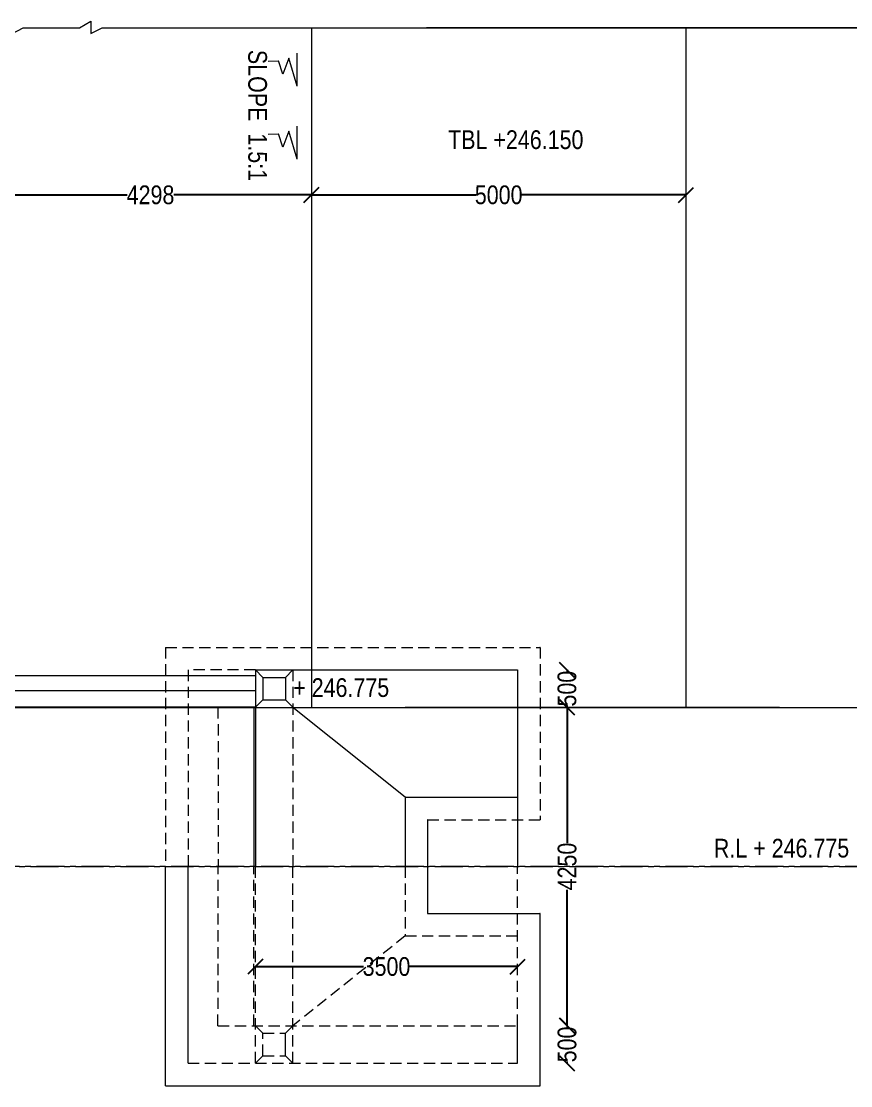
# Model space of a CAD drawing. Header units: millimetres. Extents: x 558951 to 630610, y 36244 to 87601.
# Drawn here: x 588208 to 599285, y 60276 to 74486 of the extents above; entities that cross this region are included whole.
import ezdxf

# ---------------------------------------------------------------- set-up
doc = ezdxf.new("R2010")
doc.units = ezdxf.units.MM
doc.header["$LTSCALE"] = 300
doc.header["$MEASUREMENT"] = 0
doc.linetypes.add('CENTER', pattern=[2, 1.25, -0.25, 0.25, -0.25])
doc.linetypes.add('DASHED', pattern=[0.75, 0.5, -0.25])
doc.layers.add('MAIN', color=7, linetype='Continuous')
doc.styles.add('ARIAL NARROW', font='ARIALN.TTF', dxfattribs={"height": 250})
doc.dimstyles.get("Standard").update_dxf_attribs({"dimtxt": 200, "dimasz": 200, "dimexe": 0.18, "dimexo": 0.0625, "dimgap": 0.09, "dimtad": 0, "dimdec": 0, "dimzin": 0, "dimdsep": 46, "dimtxsty": 'ARIAL NARROW', "dimcen": 0.0851, "dimdle": 0.1, "dimse1": 1, "dimse2": 1, "dimadec": 0, "dimazin": 0, "dimtfac": 1, "dimtdec": 0, "dimtofl": 0, "dimtmove": 0, "dimatfit": 3, "dimfxl": 1, "dimtolj": 1, "dimtzin": 0, "dimarcsym": 0})
doc.dimstyles.new('STANDARD$0', dxfattribs={"dimscale": 88.888889, "dimtxt": 0.02, "dimasz": 0.02, "dimexe": 0.05, "dimexo": 0.1, "dimgap": 0.002, "dimtad": 2, "dimdec": 0, "dimzin": 1, "dimdsep": 46, "dimtxsty": 'Standard', "dimcen": 0.09, "dimadec": 0, "dimazin": 0, "dimtfac": 1, "dimtdec": 4, "dimtofl": 0, "dimtmove": 0, "dimatfit": 3, "dimfxl": 1, "dimtolj": 1, "dimtzin": 1, "dimarcsym": 0})

# ---------------------------------------------------------------- blocks, each defined once
blk = doc.blocks.new('_Oblique')
at = {"color": 0, "linetype": 'ByBlock', "lineweight": -2}
blk.add_line((-0.5, -0.5), (0.5, 0.5), dxfattribs=at)
blk = doc.blocks.new('*D8')
at = {"layer": 'Defpoints', "color": 0, "linetype": 'ByBlock', "lineweight": 9, "transparency": 16777216}
for p in [(591335, 63200), (594835, 63200), (591335, 61866)]:
    blk.add_point(p, dxfattribs=at)
at = {"layer": 'MAIN', "color": 0, "linetype": 'ByBlock', "lineweight": -2, "transparency": 16777216}
for p, q in [((591335, 61866), (592779, 61866)), ((594835, 61866), (593391, 61866))]:
    blk.add_line(p, q, dxfattribs=at)
at = {"layer": 'MAIN', "color": 0, "linetype": 'ByBlock', "lineweight": -2, "transparency": 16777216, "xscale": 200, "yscale": 200, "zscale": 200, "rotation": 180}
blk.add_blockref('_Oblique', (591335, 61866), dxfattribs=at)
at = {"layer": 'MAIN', "color": 0, "linetype": 'ByBlock', "lineweight": -2, "transparency": 16777216, "xscale": 200, "yscale": 200, "zscale": 200}
blk.add_blockref('_Oblique', (594835, 61866), dxfattribs=at)
at = {"layer": 'MAIN', "color": 0, "linetype": 'ByBlock', "lineweight": 13, "transparency": 16777216, "insert": (593085, 61866), "char_height": 250, "attachment_point": 5, "style": 'ARIAL NARROW'}
blk.add_mtext('\\A1;3500', dxfattribs=at)
blk = doc.blocks.new('*D10')
at = {"layer": 'Defpoints', "color": 0, "linetype": 'ByBlock', "lineweight": 9, "transparency": 16777216}
for p in [(595855, 65327), (595498, 61077), (595855, 61077)]:
    blk.add_point(p, dxfattribs=at)
at = {"layer": 'MAIN', "color": 0, "linetype": 'ByBlock', "lineweight": -2, "transparency": 16777216}
for p, q in [((595498, 65327), (595498, 63512)), ((595498, 61077), (595498, 62892))]:
    blk.add_line(p, q, dxfattribs=at)
at = {"layer": 'MAIN', "color": 0, "linetype": 'ByBlock', "lineweight": -2, "transparency": 16777216, "xscale": 200, "yscale": 200, "zscale": 200}
for p, rotation in [((595498, 65327), 90), ((595498, 61077), 270)]:
    blk.add_blockref('_Oblique', p, dxfattribs=dict(at, rotation=rotation))
at = {"layer": 'MAIN', "color": 0, "linetype": 'ByBlock', "lineweight": 13, "transparency": 16777216, "insert": (595498, 63202), "char_height": 250, "attachment_point": 5, "rotation": 90, "style": 'ARIAL NARROW'}
blk.add_mtext('\\A1;4250', dxfattribs=at)
blk = doc.blocks.new('*D11')
at = {"layer": 'Defpoints', "color": 0, "linetype": 'ByBlock', "lineweight": 9, "transparency": 16777216}
for p in [(595855, 61077), (595497, 60577), (595854, 60577)]:
    blk.add_point(p, dxfattribs=at)
at = {"layer": 'MAIN', "color": 0, "linetype": 'ByBlock', "lineweight": -2, "transparency": 16777216}
for p, q in [((595497, 61077), (595497, 61053)), ((595497, 60577), (595497, 60601))]:
    blk.add_line(p, q, dxfattribs=at)
at = {"layer": 'MAIN', "color": 0, "linetype": 'ByBlock', "lineweight": -2, "transparency": 16777216, "xscale": 200, "yscale": 200, "zscale": 200}
for p, rotation in [((595497, 61077), 90), ((595497, 60577), 270)]:
    blk.add_blockref('_Oblique', p, dxfattribs=dict(at, rotation=rotation))
at = {"layer": 'MAIN', "color": 0, "linetype": 'ByBlock', "lineweight": 13, "transparency": 16777216, "insert": (595497, 60827), "char_height": 250, "attachment_point": 5, "rotation": 90, "style": 'ARIAL NARROW'}
blk.add_mtext('\\A1;500', dxfattribs=at)
blk = doc.blocks.new('*D9')
at = {"layer": 'Defpoints', "color": 0, "linetype": 'ByBlock', "lineweight": 9, "transparency": 16777216}
for p in [(595854, 65827), (595496, 65327), (595854, 65327)]:
    blk.add_point(p, dxfattribs=at)
at = {"layer": 'MAIN', "color": 0, "linetype": 'ByBlock', "lineweight": -2, "transparency": 16777216}
for p, q in [((595496, 65827), (595496, 65804)), ((595496, 65327), (595496, 65351))]:
    blk.add_line(p, q, dxfattribs=at)
at = {"layer": 'MAIN', "color": 0, "linetype": 'ByBlock', "lineweight": -2, "transparency": 16777216, "xscale": 200, "yscale": 200, "zscale": 200}
for p, rotation in [((595496, 65827), 90), ((595496, 65327), 270)]:
    blk.add_blockref('_Oblique', p, dxfattribs=dict(at, rotation=rotation))
at = {"layer": 'MAIN', "color": 0, "linetype": 'ByBlock', "lineweight": 13, "transparency": 16777216, "insert": (595496, 65577), "char_height": 250, "attachment_point": 5, "rotation": 90, "style": 'ARIAL NARROW'}
blk.add_mtext('\\A1;500', dxfattribs=at)
blk = doc.blocks.new('*D69')
at = {"layer": 'Defpoints', "color": 0, "linetype": 'ByBlock', "lineweight": 9, "transparency": 16777216}
for p in [(587785, 72168), (592083, 72168), (592083, 72168)]:
    blk.add_point(p, dxfattribs=at)
at = {"layer": 'MAIN', "color": 0, "linetype": 'ByBlock', "lineweight": -2, "transparency": 16777216}
for p, q in [((587785, 72168), (589623, 72168)), ((592083, 72168), (590244, 72168))]:
    blk.add_line(p, q, dxfattribs=at)
at = {"layer": 'MAIN', "color": 0, "linetype": 'ByBlock', "lineweight": -2, "transparency": 16777216, "xscale": 200, "yscale": 200, "zscale": 200, "rotation": 180}
blk.add_blockref('_Oblique', (587785, 72168), dxfattribs=at)
at = {"layer": 'MAIN', "color": 0, "linetype": 'ByBlock', "lineweight": -2, "transparency": 16777216, "xscale": 200, "yscale": 200, "zscale": 200}
blk.add_blockref('_Oblique', (592083, 72168), dxfattribs=at)
at = {"layer": 'MAIN', "color": 0, "linetype": 'ByBlock', "lineweight": 13, "transparency": 16777216, "insert": (589934, 72168), "char_height": 250, "attachment_point": 5, "style": 'ARIAL NARROW'}
blk.add_mtext('\\A1;4298', dxfattribs=at)
blk = doc.blocks.new('*D72')
at = {"layer": 'Defpoints', "color": 0, "linetype": 'ByBlock', "lineweight": 9, "transparency": 16777216}
for p in [(592083, 72168), (597083, 72168), (597083, 72168)]:
    blk.add_point(p, dxfattribs=at)
at = {"layer": 'MAIN', "color": 0, "linetype": 'ByBlock', "lineweight": -2, "transparency": 16777216}
for p, q in [((592082, 72168), (594277, 72168)), ((597083, 72168), (594888, 72168))]:
    blk.add_line(p, q, dxfattribs=at)
at = {"layer": 'MAIN', "color": 0, "linetype": 'ByBlock', "lineweight": -2, "transparency": 16777216, "xscale": 200, "yscale": 200, "zscale": 200, "rotation": 180}
blk.add_blockref('_Oblique', (592083, 72168), dxfattribs=at)
at = {"layer": 'MAIN', "color": 0, "linetype": 'ByBlock', "lineweight": -2, "transparency": 16777216, "xscale": 200, "yscale": 200, "zscale": 200}
blk.add_blockref('_Oblique', (597083, 72168), dxfattribs=at)
at = {"layer": 'MAIN', "color": 0, "linetype": 'ByBlock', "lineweight": 13, "transparency": 16777216, "insert": (594583, 72168), "char_height": 250, "attachment_point": 5, "style": 'ARIAL NARROW'}
blk.add_mtext('\\A1;5000', dxfattribs=at)

msp = doc.modelspace()

# ---------------------------------------------------------------- linework, layer by layer
at = {"color": 0, "linetype": 'ByBlock', "lineweight": 13}
for p, q in [((592082.5, 74397.4), (592082.5, 70884.9)), ((597082.5, 74397.4), (597082.5, 70885.4)), ((592083, 70884.9), (592083, 65327)), ((597082.5, 70885.4), (597082.5, 65326.6)), ((591334.9, 65827.8), (594834.7, 65827.9)), ((591334.9, 65827.8), (591335.1, 63203.3)), ((591434.9, 65727.3), (591334.9, 65827.8)), ((591734.9, 65727.3), (591834.9, 65827.8)), ((594835.2, 65827.4), (594835.2, 65326.7)), ((577734.8, 65752.5), (591334.5, 65752.4)), ((591434.9, 65727.3), (591434.9, 65428.3)), ((591435.4, 65727.8), (591734.4, 65727.8)), ((591734.9, 65727.3), (591734.9, 65428.3)), ((577734.8, 65552.5), (591334.5, 65552.4)), ((591434.9, 65428.3), (591334.9, 65328.3)), ((591435.4, 65427.8), (591734.4, 65427.8)), ((591734.4, 65427.8), (591834.9, 65328.4)), ((591334.5, 65327.8), (563730.5, 65326.8)), ((574936.1, 65328), (604984.8, 65326.2)), ((591314.9, 65327.8), (591315.1, 63203.3)), ((593335.4, 64126.8), (591834.9, 65326.9)), ((598332.6, 65326.6), (593333.6, 65326.6)), ((594835.3, 65326.7), (594835.2, 64126.7)), ((593334.9, 64126.3), (593334.9, 63201.5)), ((593335.4, 64126.8), (594835.2, 64126.7)), ((594835.2, 64126.7), (594835.1, 63200.3)), ((593634.9, 63826.3), (593634.9, 63201.5)), ((590134.8, 60276.5), (590135, 63201)), ((590434.8, 60576.5), (590435, 63201)), ((593634.9, 63201.5), (593634.9, 62576.6)), ((593635.4, 62576.1), (595134.8, 62576)), ((595135.2, 60276.8), (595135.3, 62575.5)), ((591734.4, 60976.4), (591834.9, 61075.9)), ((591734.9, 60676.9), (591734.9, 60975.9)), ((594835.2, 60576.8), (594835.2, 61076)), ((591434.9, 60676.9), (591334.9, 60576.4)), ((591734.9, 60676.9), (591834.9, 60576.4)), ((590134.8, 60276.5), (595134.7, 60276.3))]:
    msp.add_line(p, q, dxfattribs=at)
at = {"color": 0, "linetype": 'DASHED', "lineweight": 13}
for p, q in [((590134.8, 66127.8), (595134.9, 66127.9)), ((590134.8, 66127.8), (590135, 63203.2)), ((595135.4, 66127.4), (595135.2, 63827.2)), ((590434.8, 65827.8), (590435, 63203.3)), ((591334.9, 65827.8), (590434.8, 65827.8)), ((591834.9, 65827.8), (591835.1, 63203.4)), ((590834.9, 65327.8), (590835.1, 63203.3)), ((594835.3, 65326.8), (594835.3, 65326.7)), ((593635.4, 63826.8), (595134.7, 63826.7)), ((590834.9, 61076.4), (590835.1, 63201)), ((591314.9, 61076.4), (591315.1, 63200.9)), ((591334.9, 60576.4), (591335.1, 63200.9)), ((591834.9, 60576.4), (591835.1, 63200.9)), ((593334.9, 63201.5), (593334.9, 62276.7)), ((594835.2, 61077.8), (594835.4, 63201.7)), ((593335.4, 62276.2), (591834.9, 61076.3)), ((593335.4, 62276.2), (594835.3, 62276)), ((590834.9, 61076.4), (594835.2, 61076)), ((591434.9, 60975.9), (591334.9, 61075.9)), ((591434.9, 60676.9), (591434.9, 60975.9)), ((591435.4, 60976.4), (591734.4, 60976.4)), ((590434.8, 60576.5), (594834.7, 60576.3)), ((591435.4, 60676.4), (591734.4, 60676.4))]:
    msp.add_line(p, q, dxfattribs=at)
at = {"color": 0, "linetype": 'ByBlock', "lineweight": 13}
for centre, start, end in [((592083, 70884.9), 180.00073, 191.64089), ((597082, 70885.4), 270.00073, 0.00073), ((595134.9, 66127.4), 359.99392, 90.00145), ((594834.7, 65827.4), 0.00417, 90.00139), ((591435.4, 65727.3), 90.00139, 180.00417), ((591734.4, 65727.3), 0.00417, 90.00139), ((591435.4, 65428.3), 180.00417, 270.00139), ((591734.4, 65428.3), 270.00139, 0.00417), ((593335.4, 64126.3), 89.99616, 180), ((593635.4, 63826.3), 89.99616, 180), ((595134.7, 63827.2), 269.99616, 359.99392), ((593635.4, 62576.6), 180, 269.99372), ((595134.8, 62575.5), 359.99583, 89.99372), ((593335.4, 62276.7), 180, 269.99372), ((591734.4, 60975.9), 359.99583, 89.99861), ((591435.4, 60676.9), 179.99583, 269.99861), ((591734.4, 60676.9), 269.99861, 359.99583), ((594834.7, 60576.8), 269.99759, 359.99583), ((595134.7, 60276.8), 269.99765, 359.99583)]:
    msp.add_arc(centre, 0.5, start, end, dxfattribs=at)
at = {"color": 0, "linetype": 'DASHED', "lineweight": 13}
msp.add_arc((591435.4, 60975.9), 0.5, 89.99861, 179.99583, dxfattribs=at)
at = {"layer": 'MAIN', "color": 0, "lineweight": 13}
for p, q in [((588986.3, 74397.6), (589136.3, 74486.2)), ((589136.3, 74486.2), (589136.3, 74321.1)), ((588080.9, 74320.9), (588230.9, 74397.4)), ((588230.9, 74397.4), (588986.3, 74397.6)), ((589136.3, 74321.1), (589286.3, 74397.6)), ((589286.3, 74397.6), (600551.7, 74397)), ((604983.6, 74397.2), (593618.6, 74397.6)), ((591890.6, 73618.8), (591890.6, 74058.5)), ((591506.1, 73955.1), (591641.9, 73956.2)), ((591701.9, 73781.1), (591641.9, 73956.2)), ((591782.1, 73992.5), (591701.9, 73781.1)), ((591890.6, 73618.8), (591782.1, 73992.5)), ((591890.6, 72644.9), (591890.6, 73084.6)), ((591506.1, 72981.1), (591641.9, 72982.3)), ((591701.9, 72807.2), (591641.9, 72982.3)), ((591782.1, 73018.5), (591701.9, 72807.2)), ((591890.6, 72644.9), (591782.1, 73018.5))]:
    msp.add_line(p, q, dxfattribs=at)
at = {"layer": 'MAIN', "color": 0, "linetype": 'CENTER', "lineweight": 13}
for p, q in [((604984.9, 63203.1), (563731, 63201.8)), ((563731, 63202.8), (604984.4, 63202.1))]:
    msp.add_line(p, q, dxfattribs=at)

# ---------------------------------------------------------------- texts
at = {"layer": 'MAIN', "color": 0, "lineweight": 13, "style": 'ARIAL NARROW'}
for s, p in [('+ 246.775', (591839.3, 65466.4)), ('R.L + 246.775', (597457.2, 63322.6))]:
    msp.add_text(s, height=250, rotation=360, dxfattribs=at).set_placement(p)
at = {"layer": 'MAIN', "color": 0, "lineweight": 13, "insert": (591362.3, 74104.7), "char_height": 250, "attachment_point": 4, "rotation": 270, "style": 'ARIAL NARROW'}
msp.add_mtext('SLOPE  1.5:1', dxfattribs=at)
at = {"layer": 'MAIN', "color": 0, "lineweight": 13, "insert": (593908.2, 73030.8), "char_height": 250, "width": 2930.825, "attachment_point": 1, "style": 'ARIAL NARROW'}
msp.add_mtext('TBL +246.150', dxfattribs=at)

# ---------------------------------------------------------------- dimensions: what is measured, and where the dimension line sits
at = {"layer": 'MAIN', "color": 0, "linetype": 'ByBlock', "lineweight": 13}
for base, p1, p2, dimstyle, override, picture, middle in [((592082.5, 72168.3), (587784.9, 72168.2), (592082.5, 72168.3), 'STANDARD$0', {"dimscale": 1, "dimtxt": 250, "dimasz": 200, "dimexe": 0.18, "dimexo": 0.0625, "dimgap": 0.09, "dimtad": 0, "dimzin": 0, "dimtxsty": 'ARIAL NARROW', "dimblk1": 'Oblique', "dimblk2": 'Oblique', "dimsah": 1, "dimcen": 0.0851, "dimdle": 0.1, "dimse1": 1, "dimse2": 1, "dimtdec": 0, "dimtzin": 0}, '*D69', (589933.7, 72168.3)), ((597082.5, 72168.4), (592082.5, 72168.3), (597082.5, 72168.4), 'STANDARD$0', {"dimscale": 1, "dimtxt": 250, "dimasz": 200, "dimexe": 0.18, "dimexo": 0.0625, "dimgap": 0.09, "dimtad": 0, "dimzin": 0, "dimtxsty": 'ARIAL NARROW', "dimblk1": 'Oblique', "dimblk2": 'Oblique', "dimsah": 1, "dimcen": 0.0851, "dimdle": 0.1, "dimse1": 1, "dimse2": 1, "dimtdec": 0, "dimtzin": 0}, '*D72', (594582.5, 72168.4)), ((591335.1, 61865.7), (594835.1, 63200.3), (591335.1, 63200.3), 'Standard', {"dimtxt": 250, "dimblk1": 'Oblique', "dimblk2": 'Oblique', "dimsah": 1}, '*D8', (593085.1, 61865.7))]:
    dim = msp.add_linear_dim(base=base, p1=p1, p2=p2, dimstyle=dimstyle, override=override, dxfattribs=at)
    dim.commit()
    dim.dimension.update_dxf_attribs({"geometry": picture, "text_midpoint": middle})
for base, p1, p2, picture, middle in [((595496.4, 65327.4), (595854.4, 65827.3), (595854.4, 65327.4), '*D9', (595496.4, 65577.4)), ((595498.2, 61077), (595854.8, 65327), (595854.8, 61077), '*D10', (595498.2, 63202)), ((595496.5, 60577.1), (595854.5, 61077), (595854.5, 60577.1), '*D11', (595496.5, 60827))]:
    dim = msp.add_linear_dim(base=base, p1=p1, p2=p2, angle=90, dimstyle='Standard', override={"dimtxt": 250, "dimblk1": 'Oblique', "dimblk2": 'Oblique', "dimsah": 1}, dxfattribs=at)
    dim.commit()
    dim.dimension.update_dxf_attribs({"geometry": picture, "text_midpoint": middle})

doc.saveas('drawing.dxf')
